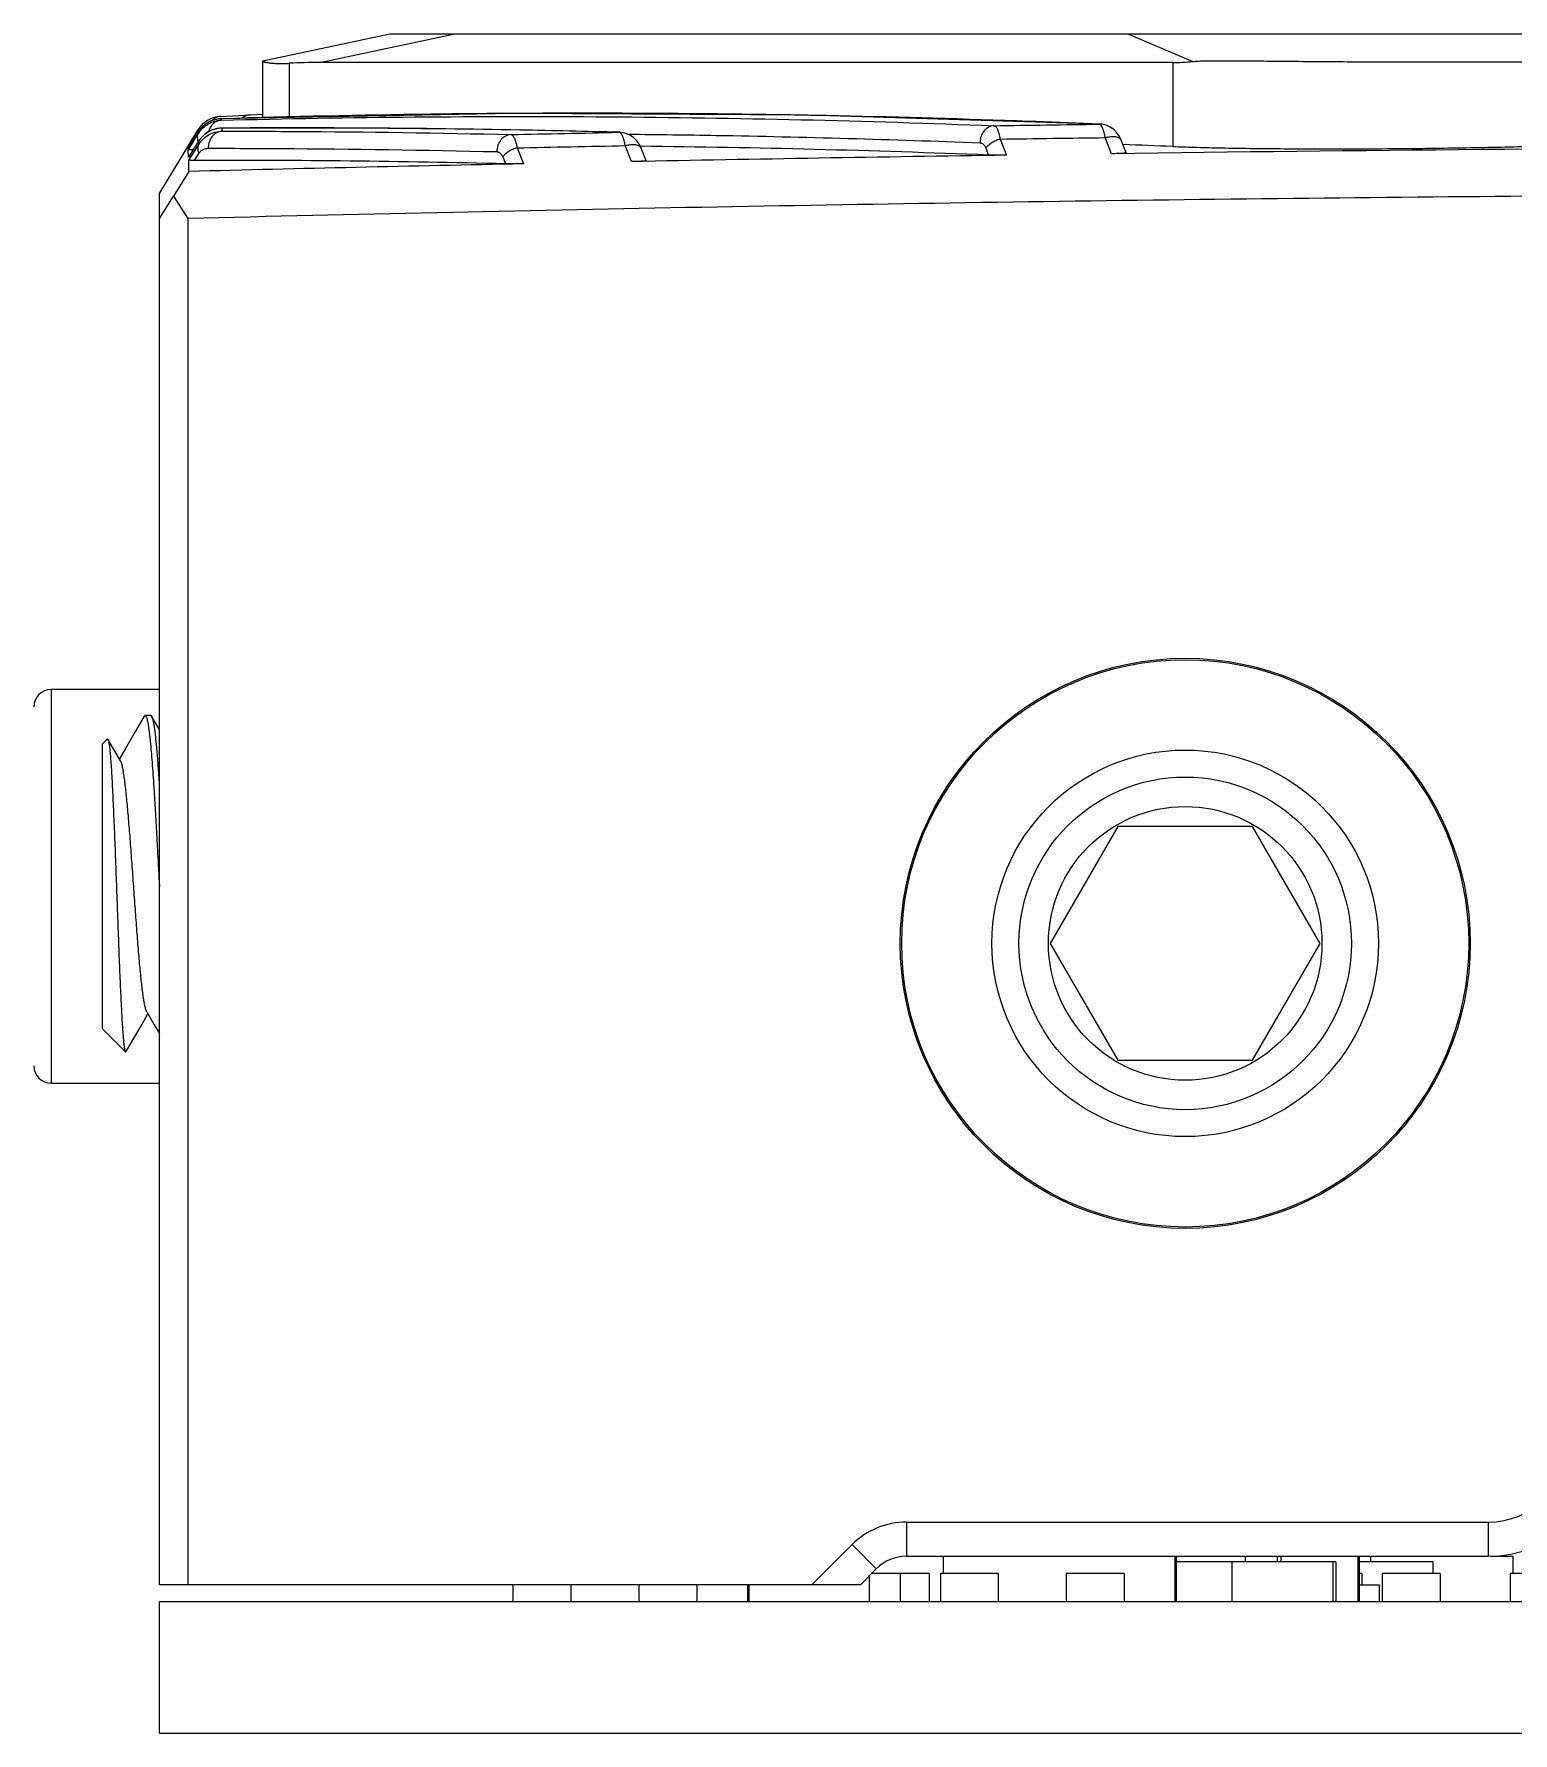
# Model space of a CAD drawing. Header units: millimetres. Extents: x 1409 to 26878, y 589 to 5187.
# Drawn here: x 1735.95 to 1761.9, y 1646.33 to 1676.13 of the extents above; entities that cross this region are included whole.
import ezdxf

# ---------------------------------------------------------------- set-up
doc = ezdxf.new("R2010")
doc.units = ezdxf.units.MM
doc.layers.add('02___PRT_ALL_AXES', color=7, linetype='Continuous')

msp = doc.modelspace()

# ---------------------------------------------------------------- linework, layer by layer
at = {"color": 7, "linetype": 'Continuous'}
for p, q in [((1739.9603, 1675.6558), (1742.1914, 1676.1262)), ((1740.9591, 1675.6262), (1743.3305, 1676.1262)), ((1742.1914, 1676.1262), (1769.0386, 1676.1262)), ((1755.1377, 1676.1262), (1756.2808, 1675.6442)), ((1739.9603, 1675.6558), (1739.9534, 1675.6515)), ((1739.9534, 1675.6515), (1739.9534, 1674.6525)), ((1740.4232, 1675.6118), (1740.4232, 1674.661)), ((1755.9289, 1675.6262), (1740.9591, 1675.6262)), ((1755.9289, 1675.6262), (1755.9289, 1674.1525)), ((1739.223, 1674.6807), (1739.9534, 1674.7172)), ((1739.2444, 1674.6398), (1739.2321, 1674.6394)), ((1739.2444, 1674.6397), (1739.2321, 1674.6394)), ((1739.2321, 1674.6394), (1739.2358, 1674.6396)), ((1739.2321, 1674.6394), (1739.2347, 1674.6142)), ((1739.2438, 1674.4751), (1739.2518, 1674.4753)), ((1739.2438, 1674.4751), (1739.2451, 1674.4489)), ((1739.2438, 1674.4751), (1739.2451, 1674.4489)), ((1739.2518, 1674.4751), (1739.2438, 1674.4751)), ((1739.2518, 1674.4751), (1739.2438, 1674.4751)), ((1739.2518, 1674.4753), (1739.2518, 1674.4753)), ((1739.7372, 1674.7064), (1739.9534, 1674.7171)), ((1739.7372, 1674.7064), (1739.9534, 1674.717)), ((1744.4482, 1674.7325), (1744.1206, 1674.7305)), ((1744.4482, 1674.7316), (1744.1206, 1674.7279)), ((1754.6365, 1674.5444), (1754.5037, 1674.5489)), ((1754.6365, 1674.5444), (1754.5038, 1674.55)), ((1754.6365, 1674.5444), (1754.6534, 1674.5443)), ((1754.6534, 1674.5443), (1754.6534, 1674.5443)), ((1738.1459, 1673.3262), (1738.8203, 1674.4402)), ((1738.7129, 1674.2185), (1738.651, 1674.118)), ((1738.6527, 1674.0951), (1738.7082, 1674.1847)), ((1738.8353, 1674.2436), (1738.6588, 1673.9643)), ((1738.6605, 1673.9124), (1738.8373, 1674.1905)), ((1738.7082, 1674.1847), (1738.7699, 1674.2842)), ((1738.7711, 1674.3128), (1738.7129, 1674.2185)), ((1738.7699, 1674.2842), (1738.8286, 1674.3787)), ((1738.7699, 1674.2842), (1738.8286, 1674.3787)), ((1738.8267, 1674.4029), (1738.7711, 1674.3128)), ((1738.8164, 1674.3862), (1738.7711, 1674.3128)), ((1738.8267, 1674.4029), (1738.8164, 1674.3862)), ((1738.8267, 1674.4029), (1738.8286, 1674.3787)), ((1738.8353, 1674.2436), (1738.8373, 1674.1905)), ((1739.2451, 1674.4489), (1739.2464, 1674.4207)), ((1739.2464, 1674.4207), (1739.2516, 1674.4207)), ((1739.2464, 1674.4207), (1739.2516, 1674.4207)), ((1746.2127, 1674.4013), (1746.2268, 1674.4014)), ((1746.2268, 1674.4014), (1746.2268, 1674.4014)), ((1746.4324, 1673.8876), (1746.3197, 1674.1684)), ((1752.8984, 1674.2827), (1753.0108, 1673.9999)), ((1754.8545, 1674.0258), (1754.7422, 1674.3091)), ((1755.1113, 1674.04), (1755.0234, 1674.2619)), ((1738.6453, 1674.1512), (1738.6722, 1674.1525)), ((1738.651, 1674.118), (1738.6453, 1674.1512)), ((1738.6588, 1673.9643), (1738.6527, 1674.0951)), ((1738.6659, 1673.7151), (1738.6605, 1673.9124)), ((1738.7612, 1673.9097), (1738.8388, 1674.0318)), ((1744.1722, 1673.9706), (1744.2213, 1673.8484)), ((1744.4217, 1674.1297), (1744.5344, 1673.8494)), ((1746.6896, 1673.9015), (1746.6015, 1674.1212)), ((1746.6015, 1674.1212), (1746.6015, 1674.1212)), ((1752.6479, 1674.1247), (1752.6967, 1674.002)), ((1738.6659, 1673.7151), (1738.3959, 1673.2793)), ((1738.1459, 1648.9262), (1738.1459, 1673.3262)), ((1738.1459, 1672.8886), (1738.3959, 1673.2793)), ((1738.3959, 1673.2793), (1738.6459, 1672.8886)), ((1738.6459, 1672.8886), (1738.6459, 1648.9262)), ((1736.2459, 1664.6262), (1736.2459, 1657.7262)), ((1738.1459, 1664.6262), (1736.2459, 1664.6262)), ((1737.8813, 1664.1636), (1737.8959, 1664.1762)), ((1737.9959, 1664.1762), (1738.0105, 1664.1636)), ((1738.1459, 1663.9301), (1738.0105, 1664.1636)), ((1737.1459, 1663.6762), (1737.2338, 1663.7641)), ((1737.2338, 1663.7641), (1737.2445, 1663.7603)), ((1737.1459, 1658.6762), (1737.1459, 1663.6762)), ((1737.1459, 1658.6762), (1737.5508, 1658.2713)), ((1737.5508, 1658.2713), (1737.5603, 1658.2747)), ((1736.2459, 1657.7262), (1738.1459, 1657.7262)), ((1751.2566, 1650.0262), (1751.2566, 1649.4262)), ((1751.2566, 1650.0262), (1761.4645, 1650.0262)), ((1761.4645, 1650.0262), (1761.4645, 1649.4262)), ((1749.5974, 1648.9262), (1750.302, 1649.6308)), ((1750.302, 1649.6308), (1750.7262, 1649.2065)), ((1750.4459, 1648.9262), (1750.7262, 1649.2065)), ((1751.2566, 1649.4262), (1761.4645, 1649.4262)), ((1751.9001, 1649.4262), (1751.9001, 1649.1262)), ((1755.9641, 1649.4262), (1755.9641, 1648.6262)), ((1755.9895, 1649.4262), (1755.9895, 1648.6262)), ((1758.7898, 1649.3262), (1755.9895, 1649.3262)), ((1756.9611, 1649.3262), (1756.9611, 1648.6262)), ((1757.2031, 1649.3262), (1757.2031, 1649.4262)), ((1757.7616, 1649.4262), (1757.7616, 1649.3262)), ((1757.8324, 1649.3262), (1757.8324, 1649.4262)), ((1758.7391, 1649.3262), (1758.7391, 1648.6262)), ((1758.7898, 1649.3262), (1758.7898, 1648.6262)), ((1759.1738, 1649.4262), (1759.1738, 1648.6262)), ((1759.2031, 1648.6262), (1759.2031, 1649.4262)), ((1760.4918, 1649.3262), (1759.2031, 1649.3262)), ((1759.3959, 1649.4262), (1759.3959, 1649.3262)), ((1760.4918, 1649.3262), (1760.4918, 1649.1262)), ((1761.8959, 1649.4262), (1761.8959, 1649.1262)), ((1750.4459, 1648.9262), (1738.1459, 1648.9262)), ((1744.3493, 1648.9262), (1744.3493, 1648.6262)), ((1745.3653, 1648.9262), (1745.3653, 1648.6262)), ((1746.559, 1648.9262), (1746.559, 1648.6262)), ((1747.575, 1648.9262), (1747.575, 1648.6262)), ((1748.4641, 1648.9262), (1748.4641, 1648.6262)), ((1748.4895, 1648.9262), (1748.4895, 1648.6262)), ((1750.5993, 1649.0796), (1750.5993, 1648.6262)), ((1751.6524, 1649.1262), (1750.6459, 1649.1262)), ((1750.6501, 1649.1304), (1750.6501, 1649.1262)), ((1751.1444, 1649.1262), (1751.1444, 1648.6262)), ((1751.6524, 1649.1262), (1751.6524, 1648.6262)), ((1751.8493, 1649.1262), (1751.8493, 1648.6262)), ((1752.8653, 1649.1262), (1751.8493, 1649.1262)), ((1752.8653, 1649.1262), (1752.8653, 1648.6262)), ((1754.059, 1649.1262), (1754.059, 1648.6262)), ((1755.075, 1649.1262), (1754.059, 1649.1262)), ((1755.075, 1649.1262), (1755.075, 1648.6262)), ((1759.2472, 1649.1262), (1759.2031, 1649.1262)), ((1759.2031, 1648.9262), (1759.5531, 1648.9262)), ((1759.2472, 1649.1262), (1759.2472, 1648.9262)), ((1759.5531, 1648.6262), (1759.5531, 1648.9262)), ((1759.6027, 1649.1262), (1759.6027, 1648.6262)), ((1760.6187, 1649.1262), (1759.6027, 1649.1262)), ((1760.6187, 1649.1262), (1760.6187, 1648.6262)), ((1761.8493, 1649.1262), (1761.8493, 1648.6262)), ((1762.8653, 1649.1262), (1761.8493, 1649.1262)), ((1738.1459, 1646.3262), (1738.1459, 1648.6262)), ((2338.1459, 1648.6262), (1738.1459, 1648.6262)), ((1738.1459, 1646.3262), (2338.1459, 1646.3262))]:
    msp.add_line(p, q, dxfattribs=at)
for points in [[(1739.2518, 1674.4753), (1739.1625, 1674.4667), (1739.0802, 1674.4437), (1739.0046, 1674.4078), (1738.9374, 1674.3606), (1738.9102, 1674.3363)], [(1739.2321, 1674.6394), (1739.2334, 1674.6277), (1739.2347, 1674.6142)], [(1754.6534, 1674.5443), (1749.533, 1674.7002), (1744.3594, 1674.7322), (1739.2358, 1674.6396)], [(1746.2268, 1674.4014), (1743.921, 1674.4512), (1741.5619, 1674.4762), (1739.2518, 1674.4753)], [(1755.0234, 1674.2619), (1754.9927, 1674.3261), (1754.9467, 1674.3933), (1754.8907, 1674.4503), (1754.8271, 1674.4945), (1754.7585, 1674.5249), (1754.6866, 1674.5415), (1754.6534, 1674.5443)], [(1746.6015, 1674.1212), (1746.5702, 1674.1858), (1746.5237, 1674.2529), (1746.467, 1674.3096), (1746.4029, 1674.3533), (1746.3337, 1674.3831), (1746.2613, 1674.3989), (1746.2268, 1674.4014)], [(1737.8813, 1664.1636), (1737.7261, 1663.896), (1737.5519, 1663.596), (1737.4459, 1663.4137)], [(1737.4656, 1663.3799), (1737.3428, 1663.591), (1737.2445, 1663.7603)], [(1737.9262, 1658.9725), (1738.0519, 1658.7564), (1738.1459, 1658.5945)], [(1737.5603, 1658.2747), (1737.6686, 1658.4614), (1737.8428, 1658.7614), (1737.9459, 1658.9387)]]:
    msp.add_lwpolyline(points, dxfattribs=at)
for radius in [4.975, 3.3903, 2.9169]:
    msp.add_circle((1756.1459, 1660.1762), radius, dxfattribs=at)
for centre, radius, start, end in [((1739.248, 1674.1813), 0.5, 92.86241, 148.81233), ((1739.2509, 1674.1422), 0.498, 138.62132, 148.4291), ((1745.6253, 1462.6356), 212.1002, 89.108221, 90.317981), ((1745.6239, 1462.5439), 212.1919, 88.799964, 89.108247), ((1739.0593, 1674.3285), 0.2519, 200.58672, 202.63259), ((1739.2492, 1674.1193), 0.4942, 146.96862, 148.33443), ((1739.2515, 1674.1178), 0.497, 139.44174, 146.96691), ((1773.5821, 276.6592), 1397.4921, 90.8434321, 91.1131808), ((1773.6117, 275.1256), 1399.026, 91.1909179, 91.4313211), ((1736.2459, 1664.3262), 0.3, 90, 180), ((1736.2459, 1658.0262), 0.3, 180, 270), ((1761.4645, 1651.4262), 1.4, 270, 358), ((1761.4645, 1651.4262), 2, 270, 358), ((1751.2566, 1648.6762), 1.35, 90, 135), ((1751.2566, 1648.6762), 0.75, 90, 135)]:
    msp.add_arc(centre, radius, start, end, dxfattribs=at)
for centre, major_axis, ratio, start_param, end_param in [((1737.5424, 1670.036), (7.8624, 3.5046), 0.5539279, 0.8931995, 0.9650392), ((1760.1459, 1678.1262), (4.9745, 2.2332), 0.225886, -2.6754243, -2.5554545), ((1750.4171, 973.8653), (-4.326, 700.4548), 0.549953, -0.0255375, -0.0232744), ((1742.1331, 973.4511), (-4.326, 700.4548), 0.549953, -0.01665, -0.0024767), ((1747.3086, 973.7099), (-4.326, 700.4548), 0.549953, -0.0252161, -0.0093638)]:
    msp.add_ellipse(centre, major_axis=major_axis, ratio=ratio, start_param=start_param, end_param=end_param, dxfattribs=at)
for points, knots in [([(1756.2808, 1675.6442), (1756.3104, 1675.647), (1756.3553, 1675.6499), (1756.4156, 1675.6526), (1756.4779, 1675.6547), (1756.5574, 1675.6563), (1756.6892, 1675.6578), (1756.8604, 1675.6579), (1757.0732, 1675.6568), (1757.2954, 1675.655), (1757.5263, 1675.6528), (1757.7652, 1675.6504), (1758.0977, 1675.6472), (1758.5276, 1675.6434), (1759.057, 1675.6398), (1759.5998, 1675.6372), (1760.1492, 1675.6357), (1760.6986, 1675.6353), (1761.2412, 1675.6359), (1761.7705, 1675.6372), (1762.2799, 1675.6389), (1762.7633, 1675.6405), (1763.2147, 1675.6412), (1763.5684, 1675.6401), (1763.8312, 1675.6368), (1763.9555, 1675.6339), (1764.0158, 1675.632)], [0, 0, 0, 0, 0.0115346, 0.0174376, 0.0234309, 0.0356864, 0.0482951, 0.074536, 0.1020757, 0.1308305, 0.1607126, 0.1916308, 0.2234911, 0.2896476, 0.358373, 0.4288247, 0.5001419, 0.5714538, 0.6418898, 0.7105898, 0.7767151, 0.8394581, 0.8980529, 0.9517833, 0.9766215, 1, 1, 1, 1]), ([(1739.9534, 1675.6515), (1739.9534, 1675.6505), (1739.9547, 1675.6488), (1739.9569, 1675.6471), (1739.9607, 1675.6447), (1739.9675, 1675.6417), (1739.9778, 1675.6381), (1739.991, 1675.6343), (1740.0144, 1675.6288), (1740.0335, 1675.6254), (1740.0472, 1675.6233)], [0, 0, 0, 0, 0.0313952, 0.0554437, 0.086011, 0.1676766, 0.2774503, 0.4155993, 0.5821488, 1, 1, 1, 1]), ([(1740.0472, 1675.6233), (1740.0697, 1675.6198), (1740.1208, 1675.6138), (1740.2064, 1675.6085), (1740.3093, 1675.6072), (1740.3834, 1675.6097), (1740.4232, 1675.6118)], [0, 0, 0, 0, 0.1815266, 0.4093935, 0.682654, 1, 1, 1, 1]), ([(1738.8739, 1674.4409), (1738.8971, 1674.4679), (1738.9486, 1674.5164), (1739.0381, 1674.5703), (1739.1345, 1674.604), (1739.2014, 1674.613), (1739.2347, 1674.6142)], [0, 0, 0, 0, 0.2596459, 0.5112513, 0.7571421, 1, 1, 1, 1]), ([(1739.1481, 1674.6291), (1739.1228, 1674.6238), (1739.0727, 1674.6091), (1739.0012, 1674.5753), (1738.9347, 1674.5297), (1738.8954, 1674.4919), (1738.8773, 1674.4713)], [0, 0, 0, 0, 0.2430612, 0.4897612, 0.7416257, 1, 1, 1, 1]), ([(1739.2438, 1674.4751), (1739.2135, 1674.4744), (1739.1528, 1674.4675), (1739.0644, 1674.4405), (1738.9811, 1674.3968), (1738.9316, 1674.357), (1738.9087, 1674.3347)], [0, 0, 0, 0, 0.2442652, 0.4908497, 0.7420583, 1, 1, 1, 1]), ([(1739.1801, 1674.6045), (1739.1597, 1674.5981), (1739.12, 1674.5789), (1739.0695, 1674.5345), (1739.0299, 1674.477), (1739.0125, 1674.4328), (1739.0061, 1674.4098)], [0, 0, 0, 0, 0.2356695, 0.4803627, 0.735512, 1, 1, 1, 1]), ([(1739.1176, 1674.6472), (1739.1129, 1674.6443), (1739.0945, 1674.632), (1739.0778, 1674.6171), (1739.0664, 1674.6049)], [0, 0, 0, 0, 0.246497, 1, 1, 1, 1]), ([(1739.223, 1674.6807), (1739.2046, 1674.6798), (1739.1676, 1674.673), (1739.1335, 1674.6571), (1739.1176, 1674.6472)], [0, 0, 0, 0, 0.4954456, 1, 1, 1, 1]), ([(1739.2321, 1674.6394), (1739.2251, 1674.6392), (1739.1969, 1674.6375), (1739.1688, 1674.6335), (1739.1481, 1674.6291)], [0, 0, 0, 0, 0.2494341, 1, 1, 1, 1]), ([(1739.2347, 1674.6142), (1739.2301, 1674.6139), (1739.2116, 1674.6125), (1739.1934, 1674.6086), (1739.1801, 1674.6045)], [0, 0, 0, 0, 0.249061, 1, 1, 1, 1]), ([(1739.2347, 1674.6142), (1741.4938, 1674.6703), (1746.0144, 1674.7103), (1750.534, 1674.6057), (1752.7924, 1674.5174)], [0, 0, 0, 0, 0.4999596, 1, 1, 1, 1]), ([(1744.1206, 1674.7305), (1743.7142, 1674.7276), (1742.0886, 1674.7114), (1740.4632, 1674.6765), (1739.2444, 1674.6398)], [0, 0, 0, 0, 0.2499766, 1, 1, 1, 1]), ([(1746.2127, 1674.4013), (1745.6327, 1674.417), (1743.3129, 1674.4701), (1740.9921, 1674.4852), (1739.2518, 1674.4751)], [0, 0, 0, 0, 0.2500334, 1, 1, 1, 1]), ([(1739.7372, 1674.7064), (1739.7246, 1674.7058), (1739.6993, 1674.7022), (1739.6628, 1674.6903), (1739.6282, 1674.672), (1739.6074, 1674.656), (1739.5975, 1674.6472)], [0, 0, 0, 0, 0.2448489, 0.4920489, 0.7432157, 1, 1, 1, 1]), ([(1754.5038, 1674.55), (1754.1342, 1674.5654), (1752.6559, 1674.6235), (1751.1771, 1674.666), (1750.0679, 1674.6893)], [0, 0, 0, 0, 0.2500475, 1, 1, 1, 1]), ([(1752.7924, 1674.5174), (1752.7762, 1674.5168), (1752.7433, 1674.5117), (1752.6965, 1674.4933), (1752.6536, 1674.4646), (1752.6029, 1674.4138), (1752.5573, 1674.3309), (1752.5444, 1674.2557), (1752.544, 1674.2176)], [0, 0, 0, 0, 0.1143391, 0.2308453, 0.3506596, 0.4744418, 0.7323966, 1, 1, 1, 1]), ([(1752.7924, 1674.5174), (1752.7951, 1674.5171), (1752.8005, 1674.5157), (1752.8083, 1674.5119), (1752.816, 1674.5063), (1752.8267, 1674.4957), (1752.8395, 1674.4777), (1752.8534, 1674.4505), (1752.8666, 1674.4168), (1752.8786, 1674.377), (1752.8895, 1674.3317), (1752.8956, 1674.2996), (1752.8984, 1674.2827)], [0, 0, 0, 0, 0.0297045, 0.0616467, 0.0969211, 0.1363231, 0.2293676, 0.3431682, 0.4781235, 0.6335668, 0.8082295, 1, 1, 1, 1]), ([(1754.6504, 1674.5396), (1754.6492, 1674.5402), (1754.6449, 1674.5425), (1754.6401, 1674.5439), (1754.6365, 1674.5444)], [0, 0, 0, 0, 0.2634137, 1, 1, 1, 1]), ([(1754.715, 1674.4279), (1754.7107, 1674.4418), (1754.7019, 1674.4669), (1754.6883, 1674.4957), (1754.6767, 1674.5141), (1754.6661, 1674.5277), (1754.6569, 1674.536), (1754.6504, 1674.5396)], [0, 0, 0, 0, 0.3311556, 0.6070613, 0.7243195, 0.8282519, 1, 1, 1, 1]), ([(1738.8203, 1674.4402), (1738.814, 1674.4298), (1738.8044, 1674.4064), (1738.8019, 1674.3813), (1738.8022, 1674.3686)], [0, 0, 0, 0, 0.4874219, 1, 1, 1, 1]), ([(1738.8286, 1674.3787), (1738.8229, 1674.3694), (1738.8139, 1674.3485), (1738.8088, 1674.3139), (1738.8118, 1674.2769), (1738.8189, 1674.2523), (1738.8235, 1674.2399)], [0, 0, 0, 0, 0.2291395, 0.4679295, 0.7234382, 1, 1, 1, 1]), ([(1738.8373, 1674.1905), (1738.8309, 1674.1799), (1738.8209, 1674.156), (1738.8166, 1674.1162), (1738.8225, 1674.0737), (1738.8325, 1674.0458), (1738.8388, 1674.0318)], [0, 0, 0, 0, 0.2258534, 0.4632795, 0.7200819, 1, 1, 1, 1]), ([(1738.9087, 1674.3347), (1738.9018, 1674.328), (1738.8747, 1674.2999), (1738.8509, 1674.2686), (1738.8353, 1674.2436)], [0, 0, 0, 0, 0.2465599, 1, 1, 1, 1]), ([(1738.8373, 1674.1905), (1738.86, 1674.2266), (1738.9141, 1674.292), (1739.0154, 1674.3647), (1739.1281, 1674.4092), (1739.2072, 1674.42), (1739.2464, 1674.4207)], [0, 0, 0, 0, 0.2624493, 0.5144849, 0.7591076, 1, 1, 1, 1]), ([(1739.1916, 1674.4112), (1739.1781, 1674.407), (1739.1515, 1674.3959), (1739.1149, 1674.3719), (1739.0821, 1674.3412), (1739.0541, 1674.3046), (1739.0315, 1674.2631), (1739.0093, 1674.2026), (1739.0026, 1674.1535), (1739.0026, 1674.1209)], [0, 0, 0, 0, 0.1149188, 0.2325094, 0.3533509, 0.4776077, 0.6050971, 0.7352839, 1, 1, 1, 1]), ([(1739.2464, 1674.4207), (1739.2418, 1674.4205), (1739.2232, 1674.4191), (1739.2049, 1674.4153), (1739.1916, 1674.4112)], [0, 0, 0, 0, 0.2489171, 1, 1, 1, 1]), ([(1739.2516, 1674.4207), (1739.6736, 1674.4209), (1741.3613, 1674.4164), (1743.0489, 1674.3918), (1744.3144, 1674.362)], [0, 0, 0, 0, 0.2499869, 1, 1, 1, 1]), ([(1744.3144, 1674.362), (1744.2982, 1674.3614), (1744.2654, 1674.3563), (1744.2188, 1674.3378), (1744.176, 1674.3091), (1744.1256, 1674.2582), (1744.0806, 1674.1754), (1744.0681, 1674.1003), (1744.0678, 1674.0622)], [0, 0, 0, 0, 0.1144214, 0.2309227, 0.3506723, 0.4743658, 0.7322135, 1, 1, 1, 1]), ([(1744.3144, 1674.362), (1744.317, 1674.3618), (1744.3224, 1674.3606), (1744.3303, 1674.357), (1744.3381, 1674.3516), (1744.3488, 1674.3413), (1744.3618, 1674.3236), (1744.3759, 1674.2967), (1744.3892, 1674.2633), (1744.4015, 1674.2238), (1744.4126, 1674.1786), (1744.4188, 1674.1465), (1744.4217, 1674.1297)], [0, 0, 0, 0, 0.0297352, 0.0615865, 0.0966943, 0.1358943, 0.2285384, 0.3420644, 0.4769422, 0.6325378, 0.807595, 1, 1, 1, 1]), ([(1746.2245, 1674.398), (1746.2235, 1674.3984), (1746.2198, 1674.4), (1746.2157, 1674.401), (1746.2127, 1674.4013)], [0, 0, 0, 0, 0.259884, 1, 1, 1, 1]), ([(1746.2919, 1674.2868), (1746.2874, 1674.3009), (1746.2802, 1674.321), (1746.2689, 1674.3456), (1746.2605, 1674.3609), (1746.2519, 1674.3739), (1746.2409, 1674.3871), (1746.2313, 1674.3949), (1746.2245, 1674.398)], [0, 0, 0, 0, 0.3350405, 0.4808095, 0.6118895, 0.7284896, 0.8312321, 1, 1, 1, 1]), ([(1746.3197, 1674.1684), (1746.3161, 1674.1897), (1746.3082, 1674.2295), (1746.2977, 1674.2687), (1746.2919, 1674.2868)], [0, 0, 0, 0, 0.5321431, 1, 1, 1, 1]), ([(1746.3197, 1674.1684), (1746.3358, 1674.1731), (1746.3677, 1674.181), (1746.415, 1674.188), (1746.4596, 1674.1898), (1746.5003, 1674.1864), (1746.5359, 1674.1777), (1746.5655, 1674.164), (1746.5849, 1674.148), (1746.5958, 1674.1332), (1746.5998, 1674.1253), (1746.6015, 1674.1212)], [0, 0, 0, 0, 0.1636435, 0.3198263, 0.4654217, 0.5981435, 0.7166524, 0.8211338, 0.9138652, 0.9573884, 1, 1, 1, 1]), ([(1746.376, 1674.3691), (1746.89, 1674.364), (1748.9465, 1674.3359), (1751.0026, 1674.2779), (1752.544, 1674.2176)], [0, 0, 0, 0, 0.2499605, 1, 1, 1, 1]), ([(1752.544, 1674.2176), (1752.549, 1674.2174), (1752.5591, 1674.2161), (1752.5794, 1674.2095), (1752.6043, 1674.1933), (1752.6297, 1674.1635), (1752.6424, 1674.1385), (1752.6479, 1674.1247)], [0, 0, 0, 0, 0.1020358, 0.2070132, 0.4337184, 0.6954181, 1, 1, 1, 1]), ([(1752.8984, 1674.2827), (1752.8724, 1674.2751), (1752.8218, 1674.2565), (1752.7522, 1674.2196), (1752.7014, 1674.1824), (1752.668, 1674.1499), (1752.6541, 1674.1331), (1752.6479, 1674.1247)], [0, 0, 0, 0, 0.2703612, 0.536069, 0.7829848, 0.8958349, 1, 1, 1, 1]), ([(1754.7422, 1674.3091), (1754.7386, 1674.3305), (1754.7309, 1674.3704), (1754.7206, 1674.4098), (1754.715, 1674.4279)], [0, 0, 0, 0, 0.5317847, 1, 1, 1, 1]), ([(1754.7422, 1674.3091), (1754.7583, 1674.3138), (1754.7902, 1674.3216), (1754.8375, 1674.3285), (1754.8821, 1674.3302), (1754.9227, 1674.3267), (1754.9583, 1674.3181), (1754.9878, 1674.3044), (1755.0103, 1674.2858), (1755.0202, 1674.27), (1755.0234, 1674.2619)], [0, 0, 0, 0, 0.1640315, 0.320596, 0.4664468, 0.5993204, 0.7178346, 0.8221569, 0.9145782, 1, 1, 1, 1]), ([(1755.9289, 1674.1525), (1756.052, 1674.1475), (1756.3183, 1674.1387), (1756.7459, 1674.1285), (1757.2269, 1674.1205), (1757.7538, 1674.1148), (1758.3183, 1674.1117), (1759.1202, 1674.1109), (1760.1467, 1674.1169), (1761.1732, 1674.1319), (1761.9748, 1674.1498), (1762.5391, 1674.1657), (1763.0657, 1674.1839), (1763.5465, 1674.2042), (1763.9738, 1674.2264), (1764.2399, 1674.2435), (1764.3629, 1674.2525)], [0, 0, 0, 0, 0.0437941, 0.0947477, 0.1520663, 0.2148504, 0.2821149, 0.352803, 0.4999679, 0.6471273, 0.7178105, 0.7850715, 0.8478571, 0.9051861, 0.9561636, 1, 1, 1, 1]), ([(1738.741, 1674.096), (1738.7347, 1674.0959), (1738.7228, 1674.0956), (1738.7059, 1674.0952), (1738.6931, 1674.095), (1738.6839, 1674.0948), (1738.6778, 1674.0947), (1738.6723, 1674.0947), (1738.6674, 1674.0946), (1738.6632, 1674.0946), (1738.6596, 1674.0947), (1738.6571, 1674.0947), (1738.6554, 1674.0948), (1738.6545, 1674.0948), (1738.6537, 1674.0949), (1738.6532, 1674.0949), (1738.6529, 1674.095), (1738.6527, 1674.095), (1738.6527, 1674.0951)], [0, 0, 0, 0, 0.2129513, 0.4044666, 0.5731759, 0.6484336, 0.7173219, 0.779606, 0.8349697, 0.8830407, 0.9234462, 0.9558095, 0.9688338, 0.9796643, 0.9882358, 0.9944885, 0.9983804, 1, 1, 1, 1]), ([(1738.7612, 1673.9097), (1738.7541, 1673.9096), (1738.7406, 1673.9096), (1738.7214, 1673.9097), (1738.7044, 1673.9099), (1738.6918, 1673.9101), (1738.683, 1673.9104), (1738.6775, 1673.9106), (1738.6726, 1673.9108), (1738.6685, 1673.911), (1738.6653, 1673.9113), (1738.6629, 1673.9116), (1738.6614, 1673.9119), (1738.6607, 1673.9121), (1738.6605, 1673.9123), (1738.6605, 1673.9124)], [0, 0, 0, 0, 0.2118193, 0.4025201, 0.5707296, 0.7147107, 0.7770014, 0.8324634, 0.8807148, 0.9213579, 0.9540007, 0.9781984, 0.9934629, 0.9977011, 1, 1, 1, 1]), ([(1738.8388, 1674.0318), (1738.8441, 1674.04), (1738.8554, 1674.0552), (1738.8748, 1674.0743), (1738.8952, 1674.0896), (1738.9225, 1674.1051), (1738.9583, 1674.1177), (1738.988, 1674.1209), (1739.0026, 1674.1209)], [0, 0, 0, 0, 0.1514623, 0.2903165, 0.4199298, 0.5428675, 0.7755489, 1, 1, 1, 1]), ([(1739.0026, 1674.1209), (1739.4247, 1674.1211), (1741.1132, 1674.1167), (1742.8017, 1674.092), (1744.0678, 1674.0622)], [0, 0, 0, 0, 0.2499869, 1, 1, 1, 1]), ([(1744.0678, 1674.0622), (1744.0728, 1674.0621), (1744.0829, 1674.0609), (1744.1033, 1674.0547), (1744.1282, 1674.0388), (1744.1538, 1674.0092), (1744.1667, 1673.9844), (1744.1722, 1673.9706)], [0, 0, 0, 0, 0.1022848, 0.207337, 0.4338503, 0.6953093, 1, 1, 1, 1]), ([(1744.4217, 1674.1297), (1744.3957, 1674.122), (1744.3453, 1674.1032), (1744.276, 1674.0661), (1744.2254, 1674.0286), (1744.1922, 1673.996), (1744.1783, 1673.9791), (1744.1722, 1673.9706)], [0, 0, 0, 0, 0.2701218, 0.5356668, 0.7826263, 0.8956113, 1, 1, 1, 1]), ([(1746.6896, 1673.9015), (1746.6896, 1673.9014), (1746.6895, 1673.9011), (1746.6892, 1673.9009), (1746.6887, 1673.9005), (1746.6877, 1673.9002), (1746.6861, 1673.8997), (1746.684, 1673.8993), (1746.6814, 1673.8988), (1746.6782, 1673.8984), (1746.6728, 1673.8977), (1746.6647, 1673.8969), (1746.6532, 1673.8959), (1746.6394, 1673.8949), (1746.6164, 1673.8935), (1746.5825, 1673.8919), (1746.5367, 1673.8902), (1746.4858, 1673.8887), (1746.4505, 1673.8879), (1746.4324, 1673.8876)], [0, 0, 0, 0, 0.0016452, 0.0028281, 0.0043949, 0.0088407, 0.0151722, 0.0234769, 0.0338166, 0.0462438, 0.0608065, 0.0965062, 0.1411463, 0.1948788, 0.25762, 0.4087983, 0.5892376, 0.7898166, 1, 1, 1, 1]), ([(1753.0108, 1673.9999), (1752.9793, 1673.9994), (1752.9191, 1673.9989), (1752.8342, 1673.999), (1752.7609, 1674), (1752.7165, 1674.0012), (1752.6967, 1674.002)], [0, 0, 0, 0, 0.3006181, 0.5752372, 0.8106796, 1, 1, 1, 1]), ([(1772.1731, 1674.1505), (1770.7299, 1674.149), (1764.9568, 1674.1344), (1759.1839, 1674.0838), (1754.8545, 1674.0258)], [0, 0, 0, 0, 0.2499991, 1, 1, 1, 1]), ([(1755.1113, 1674.04), (1755.1114, 1674.0398), (1755.1113, 1674.0394), (1755.1106, 1674.0389), (1755.1096, 1674.0384), (1755.108, 1674.0379), (1755.1059, 1674.0374), (1755.1033, 1674.0369), (1755.1002, 1674.0363), (1755.0949, 1674.0356), (1755.0868, 1674.0347), (1755.0753, 1674.0336), (1755.0615, 1674.0326), (1755.0385, 1674.0311), (1755.0047, 1674.0295), (1754.9589, 1674.0279), (1754.908, 1674.0266), (1754.8726, 1674.026), (1754.8545, 1674.0258)], [0, 0, 0, 0, 0.0019437, 0.0047854, 0.0092435, 0.0155448, 0.0237975, 0.0340728, 0.0464286, 0.0609164, 0.0964659, 0.1409681, 0.1945853, 0.2572431, 0.4083632, 0.5888809, 0.7896235, 1, 1, 1, 1]), ([(1744.5344, 1673.8494), (1744.4744, 1673.8482), (1744.3898, 1673.8471), (1744.2854, 1673.8474), (1744.2411, 1673.848), (1744.2213, 1673.8484)], [0, 0, 0, 0, 0.575253, 0.8107173, 1, 1, 1, 1]), ([(1773.6016, 1673.3262), (1767.7764, 1673.3262), (1756.1233, 1673.2532), (1744.4719, 1673.0344), (1738.6459, 1672.8886)], [0, 0, 0, 0, 0.4998849, 1, 1, 1, 1]), ([(1737.8959, 1664.1762), (1737.8972, 1664.1762), (1737.9002, 1664.1754), (1737.9042, 1664.1724), (1737.908, 1664.1678), (1737.9119, 1664.1613), (1737.9158, 1664.1532), (1737.9196, 1664.1432), (1737.9235, 1664.1315), (1737.929, 1664.1124), (1737.9357, 1664.0841), (1737.9434, 1664.0448), (1737.9511, 1663.9986), (1737.9589, 1663.9457), (1737.9666, 1663.886), (1737.9744, 1663.8199), (1737.9822, 1663.7473), (1737.9929, 1663.6385), (1738.0062, 1663.4879), (1738.0217, 1663.2908), (1738.0371, 1663.0733), (1738.0527, 1662.8376), (1738.0682, 1662.5859), (1738.0837, 1662.3206), (1738.0993, 1662.0443), (1738.1202, 1661.6616), (1738.1356, 1661.3713), (1738.1459, 1661.1762)], [0, 0, 0, 0, 0.0013277, 0.0029026, 0.0048803, 0.0073398, 0.0103215, 0.013847, 0.0179286, 0.0225737, 0.0335663, 0.0468258, 0.0623344, 0.080068, 0.0999952, 0.1220687, 0.1462364, 0.1724452, 0.2307454, 0.2964076, 0.3688198, 0.4472831, 0.531057, 0.6193214, 0.7112337, 0.8059428, 1, 1, 1, 1]), ([(1738.0105, 1664.1636), (1738.0127, 1664.1598), (1738.0169, 1664.1507), (1738.0225, 1664.1349), (1738.0282, 1664.1153), (1738.0339, 1664.0919), (1738.0395, 1664.0647), (1738.0476, 1664.0211), (1738.0529, 1663.9863), (1738.0564, 1663.962)], [0, 0, 0, 0, 0.0634029, 0.143995, 0.2422525, 0.3583444, 0.4922599, 0.6439219, 1, 1, 1, 1]), ([(1737.2445, 1663.7603), (1737.246, 1663.7576), (1737.2488, 1663.751), (1737.2509, 1663.7441), (1737.252, 1663.7401)], [0, 0, 0, 0, 0.4220172, 1, 1, 1, 1]), ([(1737.252, 1663.7401), (1737.2539, 1663.7332), (1737.2575, 1663.7171), (1737.2623, 1663.6899), (1737.2671, 1663.6567), (1737.272, 1663.6175), (1737.2768, 1663.5725), (1737.2837, 1663.5012), (1737.292, 1663.3983), (1737.3015, 1663.2593), (1737.3111, 1663.1004), (1737.3206, 1662.9233), (1737.3302, 1662.7296), (1737.3397, 1662.521), (1737.3526, 1662.2192), (1737.3684, 1661.82), (1737.3869, 1661.325), (1737.4053, 1660.8212), (1737.4207, 1660.4037), (1737.4331, 1660.0784), (1737.4423, 1659.8456), (1737.4514, 1659.6232), (1737.4605, 1659.4129), (1737.4696, 1659.2164), (1737.4786, 1659.0353), (1737.4876, 1658.8711), (1737.4965, 1658.7249), (1737.5042, 1658.615), (1737.5105, 1658.5369), (1737.5149, 1658.4859), (1737.5194, 1658.4403), (1737.5238, 1658.3999), (1737.5282, 1658.365), (1737.5326, 1658.3355), (1737.537, 1658.3115), (1737.5408, 1658.295), (1737.5439, 1658.2846), (1737.5461, 1658.2789), (1737.5483, 1658.2745), (1737.5499, 1658.2722), (1737.5508, 1658.2713)], [0, 0, 0, 0, 0.0039479, 0.0089901, 0.0151197, 0.0223254, 0.0305939, 0.0399046, 0.0615534, 0.0870669, 0.1161958, 0.148663, 0.1841625, 0.2223616, 0.2629107, 0.3495604, 0.4410112, 0.5340583, 0.6255067, 0.6696619, 0.7122789, 0.7530051, 0.7915142, 0.8274912, 0.8606573, 0.8907471, 0.9175335, 0.9408124, 0.9510806, 0.9604117, 0.9687896, 0.9761983, 0.9826253, 0.9880647, 0.9925129, 0.99597, 0.9973298, 0.998448, 0.9993325, 1, 1, 1, 1]), ([(1738.0564, 1663.962), (1738.0604, 1663.9344), (1738.0681, 1663.8748), (1738.0789, 1663.7793), (1738.0898, 1663.6714), (1738.1049, 1663.5047), (1738.1234, 1663.2699), (1738.137, 1663.0748), (1738.1438, 1662.9707)], [0, 0, 0, 0, 0.0840823, 0.1808615, 0.2899111, 0.4107597, 0.6854969, 1, 1, 1, 1]), ([(1737.9262, 1658.9725), (1737.9235, 1658.9772), (1737.9183, 1658.9883), (1737.9112, 1659.0075), (1737.9041, 1659.0311), (1737.897, 1659.0591), (1737.8898, 1659.0913), (1737.8798, 1659.1427), (1737.8675, 1659.2172), (1737.8533, 1659.3186), (1737.8391, 1659.4352), (1737.8248, 1659.5659), (1737.8105, 1659.7099), (1737.7962, 1659.8658), (1737.7766, 1660.0938), (1737.7525, 1660.3986), (1737.7242, 1660.781), (1737.6959, 1661.1762), (1737.6676, 1661.5714), (1737.6393, 1661.9537), (1737.6152, 1662.2585), (1737.5956, 1662.4866), (1737.5813, 1662.6425), (1737.567, 1662.7864), (1737.5527, 1662.9172), (1737.5385, 1663.0338), (1737.5243, 1663.1352), (1737.512, 1663.2097), (1737.502, 1663.2611), (1737.4948, 1663.2933), (1737.4877, 1663.3213), (1737.4806, 1663.3449), (1737.4735, 1663.3641), (1737.4683, 1663.3752), (1737.4656, 1663.3798)], [0, 0, 0, 0, 0.0036704, 0.0082683, 0.0138153, 0.020314, 0.0277602, 0.0361462, 0.0556919, 0.0788123, 0.1053327, 0.1350508, 0.1677232, 0.203095, 0.2408762, 0.3224321, 0.4097504, 0.4999988, 0.590248, 0.677567, 0.7591221, 0.796904, 0.8322732, 0.8649496, 0.8946638, 0.9211868, 0.9443071, 0.9638502, 0.9722394, 0.9796873, 0.9861835, 0.9917276, 0.9963265, 1, 1, 1, 1])]:
    msp.add_open_spline(points, degree=3, knots=knots, dxfattribs=at)
for points in [[(1752.7924, 1674.5174), (1753.4071, 1674.5268), (1754.0218, 1674.5358), (1754.6365, 1674.5444)], [(1744.3144, 1674.362), (1744.9472, 1674.3756), (1745.5799, 1674.3886), (1746.2127, 1674.4013)], [(1744.4217, 1674.1297), (1745.0544, 1674.143), (1745.687, 1674.1559), (1746.3197, 1674.1684)], [(1752.8984, 1674.2827), (1753.513, 1674.2919), (1754.1276, 1674.3007), (1754.7422, 1674.3091)]]:
    msp.add_open_spline(points, degree=3, dxfattribs=at)
at = {"layer": '02___PRT_ALL_AXES', "color": 7, "linetype": 'Continuous'}
for p, q in [((1737.8959, 1664.1762), (1737.9959, 1664.1762)), ((1754.9623, 1662.2262), (1753.7788, 1660.1762)), ((1757.3295, 1662.2262), (1754.9623, 1662.2262)), ((1758.513, 1660.1762), (1757.3295, 1662.2262)), ((1753.7788, 1660.1762), (1754.9623, 1658.1262)), ((1757.3295, 1658.1262), (1758.513, 1660.1762)), ((1754.9623, 1658.1262), (1757.3295, 1658.1262)), ((1761.5063, 1649.4262), (1761.8959, 1649.4262))]:
    msp.add_line(p, q, dxfattribs=at)
for radius in [5, 2.4]:
    msp.add_circle((1756.1459, 1660.1762), radius, dxfattribs=at)

doc.saveas('drawing.dxf')
